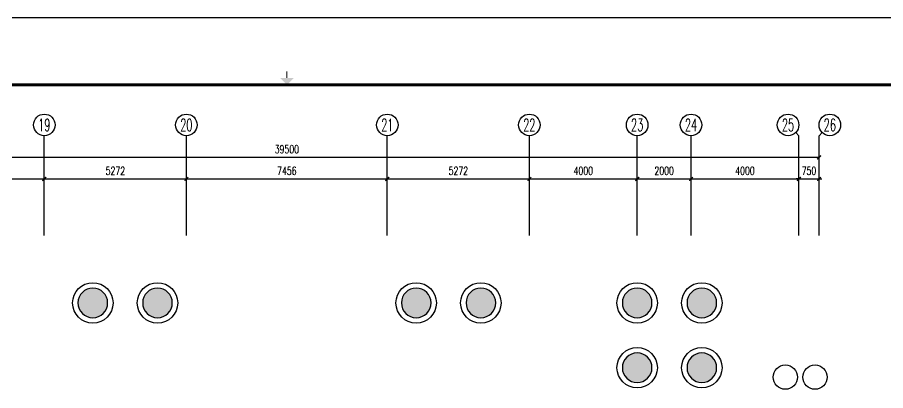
# Model space of a CAD drawing. Extents: x 190999 to 918899, y -200814 to 215286.
# Drawn here: x 782749 to 814969, y 142054 to 155886 of the extents above; entities that cross this region are included whole.
import ezdxf
from ezdxf.enums import TextEntityAlignment as Align

# ---------------------------------------------------------------- set-up
doc = ezdxf.new("R2010")
doc.units = 0
doc.header["$LTSCALE"] = 1000
doc.header["$MEASUREMENT"] = 0
doc.layers.get('Defpoints').update_dxf_attribs({"color": 1})
for name, color, linetype in [('A-外包装修', 250, 'Continuous'), ('AXIS', 3, 'Continuous'), ('AXIS_TEXT', 7, 'Continuous'), ('COLUMN', 2, 'Continuous'), ('PUB_HATCH', 250, 'Continuous'), ('图框', 189, 'Continuous')]:
    doc.layers.add(name, color=color, linetype=linetype)
doc.styles.add('_TCH_AXIS', font='COMPLEX', dxfattribs={"bigfont": 'GBCBIG'})
doc.styles.add('COMPLEX', font='COMPLEX')
doc.styles.add('DIM_FONT', font='SIMPLEX', dxfattribs={"width": 0.7, "bigfont": 'GBCBIG'})
doc.dimstyles.new('DIMN', dxfattribs={"dimtxt": 300, "dimasz": 100, "dimexe": 250, "dimexo": 300, "dimgap": 150, "dimtad": 1, "dimdec": 0, "dimzin": 0, "dimdsep": 46, "dimtxsty": 'DIM_FONT', "dimblk": 'ARCHTICK', "dimcen": 0.09, "dimclrt": 7, "dimazin": 2, "dimtfac": 1, "dimtdec": 0, "dimtix": 1, "dimtmove": 2, "dimatfit": 3, "dimfxl": 0, "dimtolj": 1, "dimtzin": 0, "dimarcsym": 0})

# ---------------------------------------------------------------- blocks, each defined once
blk = doc.blocks.new('TJAD_TK_A0')
at = {"layer": '图框'}
blk.add_line((973, -441.7), (973, 399.3), dxfattribs=at)
at = {"layer": '图框', "const_width": 1.2}
blk.add_lwpolyline([(2152, -431.7), (2152, 389.3), (998, 389.3), (998, -431.7)], close=True, dxfattribs=at)
at = {"layer": '图框', "const_width": 0.3}
blk.add_lwpolyline([(995.5, -21.2), (993, -21.2)], dxfattribs=at)
at = {"layer": '图框'}
blk.add_solid([(995.5, -23.7), (995.5, -18.7), (998, -21.2)], dxfattribs=at)
blk = doc.blocks.new('_ArchTick')
at = {"const_width": 0.5}
blk.add_lwpolyline([(-0.7, -0.7), (0.7, 0.7)], dxfattribs=at)
blk = doc.blocks.new('*D541')
at = {"layer": 'AXIS', "color": 0, "lineweight": -2}
for p, q in [((779749, 148675), (779749, 150150)), ((783749, 148675), (783749, 150150)), ((779749, 149900), (783749, 149900))]:
    blk.add_line(p, q, dxfattribs=at)
at = {"layer": 'Defpoints', "color": 0}
for p in [(783749, 149900), (779749, 148375), (783749, 148375)]:
    blk.add_point(p, dxfattribs=at)
at = {"layer": 'AXIS', "color": 0, "lineweight": -2, "xscale": 100, "yscale": 100, "zscale": 100, "rotation": 180}
blk.add_blockref('_ArchTick', (779749, 149900), dxfattribs=at)
at = {"layer": 'AXIS', "color": 0, "lineweight": -2, "xscale": 100, "yscale": 100, "zscale": 100}
blk.add_blockref('_ArchTick', (783749, 149900), dxfattribs=at)
at = {"layer": 'AXIS', "color": 7, "insert": (781749, 150200), "char_height": 300, "attachment_point": 5, "style": 'DIM_FONT'}
blk.add_mtext('\\A1;4000', dxfattribs=at)
blk = doc.blocks.new('*D542')
at = {"layer": 'AXIS', "color": 0, "lineweight": -2}
for p, q in [((783749, 148675), (783749, 150150)), ((789021, 148675), (789021, 150150)), ((783749, 149900), (789021, 149900))]:
    blk.add_line(p, q, dxfattribs=at)
at = {"layer": 'Defpoints', "color": 0}
for p in [(789021, 149900), (783749, 148375), (789021, 148375)]:
    blk.add_point(p, dxfattribs=at)
at = {"layer": 'AXIS', "color": 0, "lineweight": -2, "xscale": 100, "yscale": 100, "zscale": 100, "rotation": 180}
blk.add_blockref('_ArchTick', (783749, 149900), dxfattribs=at)
at = {"layer": 'AXIS', "color": 0, "lineweight": -2, "xscale": 100, "yscale": 100, "zscale": 100}
blk.add_blockref('_ArchTick', (789021, 149900), dxfattribs=at)
at = {"layer": 'AXIS', "color": 7, "insert": (786385, 150200), "char_height": 300, "attachment_point": 5, "style": 'DIM_FONT'}
blk.add_mtext('\\A1;5272', dxfattribs=at)
blk = doc.blocks.new('*D543')
at = {"layer": 'AXIS', "color": 0, "lineweight": -2}
for p, q in [((789021, 148675), (789021, 150150)), ((796476, 148675), (796476, 150150)), ((789021, 149900), (796476, 149900))]:
    blk.add_line(p, q, dxfattribs=at)
at = {"layer": 'Defpoints', "color": 0}
for p in [(796476, 149900), (789021, 148375), (796476, 148375)]:
    blk.add_point(p, dxfattribs=at)
at = {"layer": 'AXIS', "color": 0, "lineweight": -2, "xscale": 100, "yscale": 100, "zscale": 100, "rotation": 180}
blk.add_blockref('_ArchTick', (789021, 149900), dxfattribs=at)
at = {"layer": 'AXIS', "color": 0, "lineweight": -2, "xscale": 100, "yscale": 100, "zscale": 100}
blk.add_blockref('_ArchTick', (796476, 149900), dxfattribs=at)
at = {"layer": 'AXIS', "color": 7, "insert": (792749, 150200), "char_height": 300, "attachment_point": 5, "style": 'DIM_FONT'}
blk.add_mtext('\\A1;7456', dxfattribs=at)
blk = doc.blocks.new('*D544')
at = {"layer": 'AXIS', "color": 0, "lineweight": -2}
for p, q in [((796476, 148675), (796476, 150150)), ((801749, 148675), (801749, 150150)), ((796476, 149900), (801749, 149900))]:
    blk.add_line(p, q, dxfattribs=at)
at = {"layer": 'Defpoints', "color": 0}
for p in [(801749, 149900), (796476, 148375), (801749, 148375)]:
    blk.add_point(p, dxfattribs=at)
at = {"layer": 'AXIS', "color": 0, "lineweight": -2, "xscale": 100, "yscale": 100, "zscale": 100, "rotation": 180}
blk.add_blockref('_ArchTick', (796476, 149900), dxfattribs=at)
at = {"layer": 'AXIS', "color": 0, "lineweight": -2, "xscale": 100, "yscale": 100, "zscale": 100}
blk.add_blockref('_ArchTick', (801749, 149900), dxfattribs=at)
at = {"layer": 'AXIS', "color": 7, "insert": (799112, 150200), "char_height": 300, "attachment_point": 5, "style": 'DIM_FONT'}
blk.add_mtext('\\A1;5272', dxfattribs=at)
blk = doc.blocks.new('*D545')
at = {"layer": 'AXIS', "color": 0, "lineweight": -2}
for p, q in [((801749, 148675), (801749, 150150)), ((805749, 148675), (805749, 150150)), ((801749, 149900), (805749, 149900))]:
    blk.add_line(p, q, dxfattribs=at)
at = {"layer": 'Defpoints', "color": 0}
for p in [(805749, 149900), (801749, 148375), (805749, 148375)]:
    blk.add_point(p, dxfattribs=at)
at = {"layer": 'AXIS', "color": 0, "lineweight": -2, "xscale": 100, "yscale": 100, "zscale": 100, "rotation": 180}
blk.add_blockref('_ArchTick', (801749, 149900), dxfattribs=at)
at = {"layer": 'AXIS', "color": 0, "lineweight": -2, "xscale": 100, "yscale": 100, "zscale": 100}
blk.add_blockref('_ArchTick', (805749, 149900), dxfattribs=at)
at = {"layer": 'AXIS', "color": 7, "insert": (803749, 150200), "char_height": 300, "attachment_point": 5, "style": 'DIM_FONT'}
blk.add_mtext('\\A1;4000', dxfattribs=at)
blk = doc.blocks.new('*D546')
at = {"layer": 'AXIS', "color": 0, "lineweight": -2}
for p, q in [((805749, 148675), (805749, 150150)), ((807749, 148675), (807749, 150150)), ((805749, 149900), (807749, 149900))]:
    blk.add_line(p, q, dxfattribs=at)
at = {"layer": 'Defpoints', "color": 0}
for p in [(807749, 149900), (805749, 148375), (807749, 148375)]:
    blk.add_point(p, dxfattribs=at)
at = {"layer": 'AXIS', "color": 0, "lineweight": -2, "xscale": 100, "yscale": 100, "zscale": 100, "rotation": 180}
blk.add_blockref('_ArchTick', (805749, 149900), dxfattribs=at)
at = {"layer": 'AXIS', "color": 0, "lineweight": -2, "xscale": 100, "yscale": 100, "zscale": 100}
blk.add_blockref('_ArchTick', (807749, 149900), dxfattribs=at)
at = {"layer": 'AXIS', "color": 7, "insert": (806749, 150200), "char_height": 300, "attachment_point": 5, "style": 'DIM_FONT'}
blk.add_mtext('\\A1;2000', dxfattribs=at)
blk = doc.blocks.new('*D547')
at = {"layer": 'AXIS', "color": 0, "lineweight": -2}
for p, q in [((807749, 148675), (807749, 150150)), ((811749, 148675), (811749, 150150)), ((807749, 149900), (811749, 149900))]:
    blk.add_line(p, q, dxfattribs=at)
at = {"layer": 'Defpoints', "color": 0}
for p in [(811749, 149900), (807749, 148375), (811749, 148375)]:
    blk.add_point(p, dxfattribs=at)
at = {"layer": 'AXIS', "color": 0, "lineweight": -2, "xscale": 100, "yscale": 100, "zscale": 100, "rotation": 180}
blk.add_blockref('_ArchTick', (807749, 149900), dxfattribs=at)
at = {"layer": 'AXIS', "color": 0, "lineweight": -2, "xscale": 100, "yscale": 100, "zscale": 100}
blk.add_blockref('_ArchTick', (811749, 149900), dxfattribs=at)
at = {"layer": 'AXIS', "color": 7, "insert": (809749, 150200), "char_height": 300, "attachment_point": 5, "style": 'DIM_FONT'}
blk.add_mtext('\\A1;4000', dxfattribs=at)
blk = doc.blocks.new('*D548')
at = {"layer": 'AXIS', "color": 0, "lineweight": -2}
for p, q in [((811749, 148675), (811749, 150150)), ((812499, 148675), (812499, 150150)), ((811749, 149900), (811649, 149900)), ((811749, 149900), (812499, 149900)), ((812499, 149900), (812599, 149900))]:
    blk.add_line(p, q, dxfattribs=at)
at = {"layer": 'Defpoints', "color": 0}
for p in [(812499, 149900), (811749, 148375), (812499, 148375)]:
    blk.add_point(p, dxfattribs=at)
at = {"layer": 'AXIS', "color": 0, "lineweight": -2, "xscale": 100, "yscale": 100, "zscale": 100}
blk.add_blockref('_ArchTick', (811749, 149900), dxfattribs=at)
at = {"layer": 'AXIS', "color": 0, "lineweight": -2, "xscale": 100, "yscale": 100, "zscale": 100, "rotation": 180}
blk.add_blockref('_ArchTick', (812499, 149900), dxfattribs=at)
at = {"layer": 'AXIS', "color": 7, "insert": (812124, 150200), "char_height": 300, "attachment_point": 5, "style": 'DIM_FONT'}
blk.add_mtext('\\A1;750', dxfattribs=at)
blk = doc.blocks.new('*D549')
at = {"layer": 'AXIS', "color": 0, "lineweight": -2}
for p, q in [((772999, 148675), (772999, 150950)), ((812499, 148675), (812499, 150950)), ((772999, 150700), (812499, 150700))]:
    blk.add_line(p, q, dxfattribs=at)
at = {"layer": 'Defpoints', "color": 0}
for p in [(812499, 150700), (772999, 148375), (812499, 148375)]:
    blk.add_point(p, dxfattribs=at)
at = {"layer": 'AXIS', "color": 0, "lineweight": -2, "xscale": 100, "yscale": 100, "zscale": 100, "rotation": 180}
blk.add_blockref('_ArchTick', (772999, 150700), dxfattribs=at)
at = {"layer": 'AXIS', "color": 0, "lineweight": -2, "xscale": 100, "yscale": 100, "zscale": 100}
blk.add_blockref('_ArchTick', (812499, 150700), dxfattribs=at)
at = {"layer": 'AXIS', "color": 7, "insert": (792749, 151000), "char_height": 300, "attachment_point": 5, "style": 'DIM_FONT'}
blk.add_mtext('\\A1;39500', dxfattribs=at)
blk = doc.blocks.new('_AXISO')
blk.add_circle((0, 0), 0.5)
at = {"layer": 'AXIS_TEXT', "style": 'COMPLEX', "width": 1.041667}
blk.add_attdef('A', text='', height=0.56, dxfattribs=at).set_placement((-0.25, -0.28), (0.25, -0.28), align=Align.FIT)

msp = doc.modelspace()

# ---------------------------------------------------------------- hatches: boundary and pattern name
at = {"layer": 'PUB_HATCH'}
for points in [[(784998.5, 145303.7, 1), (786098.5, 145303.7, 1)], [(787398.5, 145303.7, 1), (788498.5, 145303.7, 1)], [(798098.5, 145303.7, 1), (796998.5, 145303.7, 1)], [(800498.5, 145303.7, 1), (799398.5, 145303.7, 1)], [(806298.5, 145303.7, 1), (805198.5, 145303.7, 1)], [(808698.5, 145303.7, 1), (807598.5, 145303.7, 1)], [(805198.5, 142903.7, 1), (806298.5, 142903.7, 1)], [(808698.5, 142903.7, 1), (807598.5, 142903.7, 1)]]:
    msp.add_hatch(color=256, dxfattribs=at).paths.add_polyline_path(points)

# ---------------------------------------------------------------- linework, layer by layer
at = {"layer": 'A-外包装修'}
for centre, radius in [((785548.5, 145303.7), 750), ((787948.5, 145303.7), 750), ((797548.5, 145303.7), 750), ((799948.5, 145303.7), 750), ((805748.5, 145303.7), 750), ((808148.5, 145303.7), 750), ((805748.5, 142903.7), 750), ((808148.5, 142903.7), 750), ((811248.5, 142553.7), 450), ((812348.5, 142553.7), 450)]:
    msp.add_circle(centre, radius, dxfattribs=at)
at = {"layer": 'AXIS'}
for p, q in [((783748.5, 147803.7), (783748.5, 151500.2)), ((789020.6, 147803.7), (789020.6, 151500.2)), ((796476.5, 147803.7), (796476.5, 151500.2)), ((801748.5, 147803.7), (801748.5, 151500.2)), ((805748.5, 147803.7), (805748.5, 151500.2)), ((807748.5, 147803.7), (807748.5, 151500.2)), ((811631.4, 151617.4), (811748.5, 151500.2)), ((811748.5, 147803.7), (811748.5, 151500.2)), ((812615.7, 151617.4), (812498.5, 151500.2)), ((812498.5, 147803.7), (812498.5, 151500.2))]:
    msp.add_line(p, q, dxfattribs=at)
at = {"layer": 'COLUMN'}
for centre, start, end in [((785548.5, 145303.7), 0, 180), ((787948.5, 145303.7), 0, 180), ((797548.5, 145303.7), 0, 180), ((799948.5, 145303.7), 0, 180), ((805748.5, 145303.7), 0, 180), ((808148.5, 145303.7), 0, 180), ((785548.5, 145303.7), 180, 0), ((787948.5, 145303.7), 180, 0), ((797548.5, 145303.7), 180, 0), ((799948.5, 145303.7), 180, 0), ((805748.5, 145303.7), 180, 0), ((808148.5, 145303.7), 180, 0), ((805748.5, 142903.7), 0, 180), ((808148.5, 142903.7), 0, 180), ((805748.5, 142903.7), 180, 0), ((808148.5, 142903.7), 180, 0)]:
    msp.add_arc(centre, 550, start, end, dxfattribs=at)

# ---------------------------------------------------------------- block references
at = {"layer": 'AXIS'}
ref = msp.add_blockref('_AXISO', (783748.5, 151900.2), dxfattribs=dict(at, xscale=800, yscale=800, zscale=800))
ref.add_attrib('A', '19', dxfattribs={"layer": 'AXIS_TEXT', "height": 452.55, "style": '_TCH_AXIS', "width": 0.724138}).set_placement((783522.3, 151674), (783974.8, 151674), align=Align.FIT)
ref = msp.add_blockref('_AXISO', (789020.6, 151900.2), dxfattribs=dict(at, xscale=800, yscale=800, zscale=800))
ref.add_attrib('A', '20', dxfattribs={"layer": 'AXIS_TEXT', "height": 452.55, "style": '_TCH_AXIS', "width": 0.617647}).set_placement((788794.3, 151674), (789246.9, 151674), align=Align.FIT)
ref = msp.add_blockref('_AXISO', (796476.5, 151900.2), dxfattribs=dict(at, xscale=800, yscale=800, zscale=800))
ref.add_attrib('A', '21', dxfattribs={"layer": 'AXIS_TEXT', "height": 452.55, "style": '_TCH_AXIS', "width": 0.724138}).set_placement((796250.2, 151674), (796702.7, 151674), align=Align.FIT)
ref = msp.add_blockref('_AXISO', (801748.5, 151900.2), dxfattribs=dict(at, xscale=800, yscale=800, zscale=800))
ref.add_attrib('A', '22', dxfattribs={"layer": 'AXIS_TEXT', "height": 452.55, "style": '_TCH_AXIS', "width": 0.617647}).set_placement((801522.3, 151674), (801974.8, 151674), align=Align.FIT)
ref = msp.add_blockref('_AXISO', (805748.5, 151900.2), dxfattribs=dict(at, xscale=800, yscale=800, zscale=800))
ref.add_attrib('A', '23', dxfattribs={"layer": 'AXIS_TEXT', "height": 452.55, "style": '_TCH_AXIS', "width": 0.617647}).set_placement((805522.3, 151674), (805974.8, 151674), align=Align.FIT)
ref = msp.add_blockref('_AXISO', (807748.5, 151900.2), dxfattribs=dict(at, xscale=800, yscale=800, zscale=800))
ref.add_attrib('A', '24', dxfattribs={"layer": 'AXIS_TEXT', "height": 452.55, "style": '_TCH_AXIS', "width": 0.583333}).set_placement((807522.3, 151674), (807974.8, 151674), align=Align.FIT)
ref = msp.add_blockref('_AXISO', (811348.5, 151900.2), dxfattribs=dict(at, xscale=800, yscale=800, zscale=800))
ref.add_attrib('A', '25', dxfattribs={"layer": 'AXIS_TEXT', "height": 452.55, "style": '_TCH_AXIS', "width": 0.617647}).set_placement((811122.3, 151674), (811574.8, 151674), align=Align.FIT)
ref = msp.add_blockref('_AXISO', (812898.5, 151900.2), dxfattribs=dict(at, xscale=800, yscale=800, zscale=800))
ref.add_attrib('A', '26', dxfattribs={"layer": 'AXIS_TEXT', "height": 452.55, "style": '_TCH_AXIS', "width": 0.617647}).set_placement((812672.3, 151674), (813124.8, 151674), align=Align.FIT)
at = {"layer": '图框', "xscale": 100, "yscale": 100, "zscale": 100, "rotation": 270}
msp.add_blockref('TJAD_TK_A0', (794868.8, 253186.5), dxfattribs=at)

# ---------------------------------------------------------------- dimensions: what is measured, and where the dimension line sits
at = {"layer": 'AXIS'}
for p1, p2, distance, picture, middle in [((772998.5, 148375.2), (812498.5, 148375.2), 2325, '*D549', (792748.5, 151000.2)), ((779748.5, 148375.2), (783748.5, 148375.2), 1525, '*D541', (781748.5, 150200.2)), ((783748.5, 148375.2), (789020.6, 148375.2), 1525, '*D542', (786384.6, 150200.2)), ((789020.6, 148375.2), (796476.5, 148375.2), 1525, '*D543', (792748.5, 150200.2)), ((796476.5, 148375.2), (801748.5, 148375.2), 1525, '*D544', (799112.5, 150200.2)), ((801748.5, 148375.2), (805748.5, 148375.2), 1525, '*D545', (803748.5, 150200.2)), ((805748.5, 148375.2), (807748.5, 148375.2), 1525, '*D546', (806748.5, 150200.2)), ((807748.5, 148375.2), (811748.5, 148375.2), 1525, '*D547', (809748.5, 150200.2)), ((811748.5, 148375.2), (812498.5, 148375.2), 1525, '*D548', (812123.5, 150200.2))]:
    dim = msp.add_aligned_dim(p1=p1, p2=p2, distance=distance, dimstyle='DIMN', dxfattribs=at)
    dim.commit()
    dim.dimension.update_dxf_attribs({"geometry": picture, "text_midpoint": middle})

doc.saveas('drawing.dxf')
